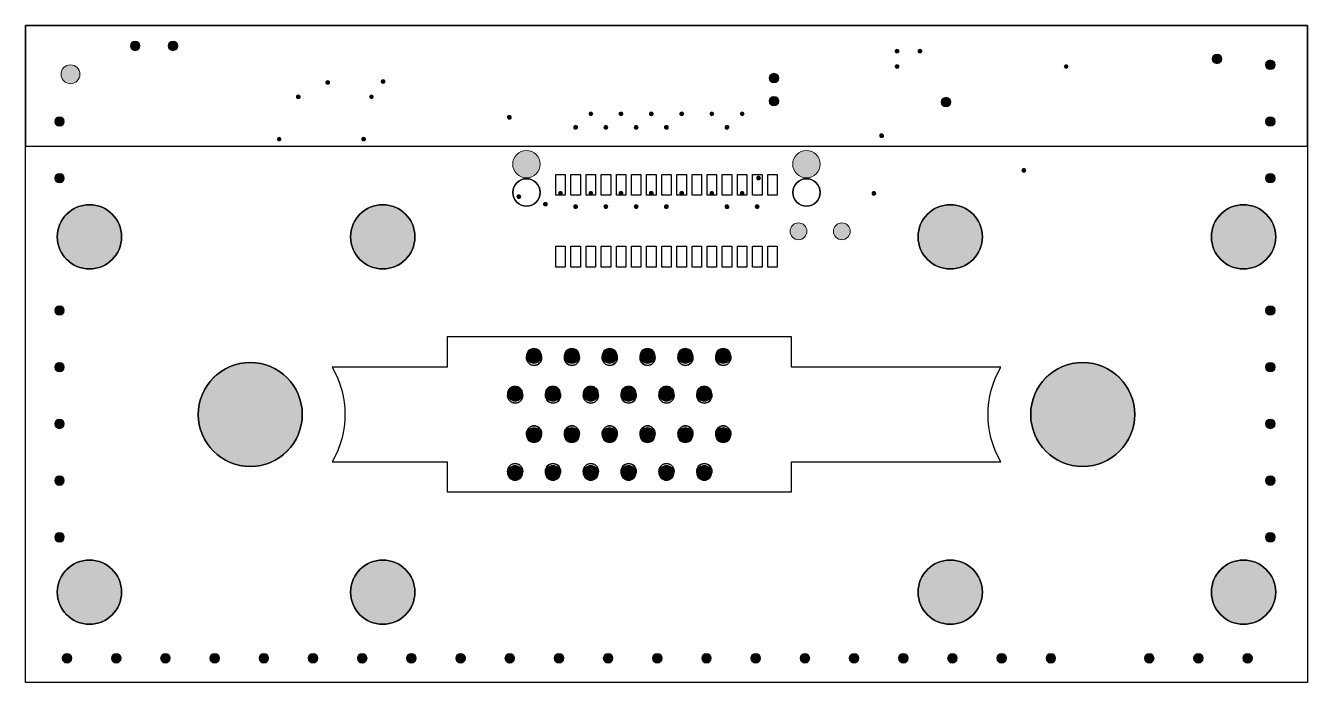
# Model space of a CAD drawing. Header units: inches. Extents: x 26.5 to 94.2, y 13.2 to 47.9.
import ezdxf

# ---------------------------------------------------------------- set-up
doc = ezdxf.new("R2010")
doc.units = ezdxf.units.IN
doc.header["$MEASUREMENT"] = 0
doc.layers.add('drill_plated', color=7, linetype='Continuous', lineweight=15)
doc.layers.add('Mech_Back', color=5, linetype='Continuous', lineweight=30)
doc.layers.add('Mech_Front', color=212, linetype='Continuous')

# ---------------------------------------------------------------- blocks, each defined once
blk = doc.blocks.new('gsModule')
at = {"layer": 'drill_plated', "lineweight": 0}
h = blk.add_hatch(color=256, dxfattribs=at)
edge = h.paths.add_edge_path(flags=0)
edge.add_arc((9.6203, 37.3771), 0.254, 0, 360)
h = blk.add_hatch(color=256, dxfattribs=at)
edge = h.paths.add_edge_path(flags=0)
edge.add_arc((11.6203, 37.3771), 0.254, 0, 360)
h = blk.add_hatch(color=256, dxfattribs=at)
edge = h.paths.add_edge_path(flags=0)
edge.add_arc((49.8879, 37.0955), 0.1, 0, 360)
h = blk.add_hatch(color=256, dxfattribs=at)
edge = h.paths.add_edge_path(flags=0)
edge.add_arc((51.1071, 37.0955), 0.1, 0, 360)
h = blk.add_hatch(color=256, dxfattribs=at)
edge = h.paths.add_edge_path(flags=0)
edge.add_arc((66.8043, 36.6891), 0.254, 0, 360)
h = blk.add_hatch(color=256, dxfattribs=at)
edge = h.paths.add_edge_path(flags=0)
edge.add_arc((69.6203, 36.3771), 0.254, 0, 360)
h = blk.add_hatch(color=256, dxfattribs=at)
edge = h.paths.add_edge_path(flags=0)
edge.add_arc((6.1999, 35.8763), 0.5, 0, 360)
h = blk.add_hatch(color=256, dxfattribs=at)
edge = h.paths.add_edge_path(flags=0)
edge.add_arc((43.3855, 35.6731), 0.254, 0, 360)
h = blk.add_hatch(color=256, dxfattribs=at)
edge = h.paths.add_edge_path(flags=0)
edge.add_arc((49.8879, 36.2827), 0.1, 0, 360)
h = blk.add_hatch(color=256, dxfattribs=at)
edge = h.paths.add_edge_path(flags=0)
edge.add_arc((58.8287, 36.2827), 0.1, 0, 360)
h = blk.add_hatch(color=256, dxfattribs=at)
edge = h.paths.add_edge_path(flags=0)
edge.add_arc((19.794, 35.442), 0.1, 0, 360)
h = blk.add_hatch(color=256, dxfattribs=at)
edge = h.paths.add_edge_path(flags=0)
edge.add_arc((22.7168, 35.4936), 0.1, 0, 360)
h = blk.add_hatch(color=256, dxfattribs=at)
edge = h.paths.add_edge_path(flags=0)
edge.add_arc((18.2471, 34.68), 0.1, 0, 360)
h = blk.add_hatch(color=256, dxfattribs=at)
edge = h.paths.add_edge_path(flags=0)
edge.add_arc((22.1072, 34.6808), 0.1, 0, 360)
h = blk.add_hatch(color=256, dxfattribs=at)
edge = h.paths.add_edge_path(flags=0)
edge.add_arc((43.3855, 34.4539), 0.254, 0, 360)
h = blk.add_hatch(color=256, dxfattribs=at)
edge = h.paths.add_edge_path(flags=0)
edge.add_arc((52.4787, 34.4031), 0.254, 0, 360)
h = blk.add_hatch(color=256, dxfattribs=at)
edge = h.paths.add_edge_path(flags=0)
edge.add_arc((33.704, 33.782), 0.1, 0, 360)
h = blk.add_hatch(color=256, dxfattribs=at)
edge = h.paths.add_edge_path(flags=0)
edge.add_arc((35.304, 33.782), 0.1, 0, 360)
h = blk.add_hatch(color=256, dxfattribs=at)
edge = h.paths.add_edge_path(flags=0)
edge.add_arc((36.904, 33.782), 0.1, 0, 360)
h = blk.add_hatch(color=256, dxfattribs=at)
edge = h.paths.add_edge_path(flags=0)
edge.add_arc((38.504, 33.782), 0.1, 0, 360)
h = blk.add_hatch(color=256, dxfattribs=at)
edge = h.paths.add_edge_path(flags=0)
edge.add_arc((40.104, 33.782), 0.1, 0, 360)
h = blk.add_hatch(color=256, dxfattribs=at)
edge = h.paths.add_edge_path(flags=0)
edge.add_arc((41.704, 33.782), 0.1, 0, 360)
h = blk.add_hatch(color=256, dxfattribs=at)
edge = h.paths.add_edge_path(flags=0)
edge.add_arc((5.6203, 33.3771), 0.254, 0, 360)
h = blk.add_hatch(color=256, dxfattribs=at)
edge = h.paths.add_edge_path(flags=0)
edge.add_arc((29.4, 33.6), 0.1, 0, 360)
h = blk.add_hatch(color=256, dxfattribs=at)
edge = h.paths.add_edge_path(flags=0)
edge.add_arc((69.6203, 33.3771), 0.254, 0, 360)
h = blk.add_hatch(color=256, dxfattribs=at)
edge = h.paths.add_edge_path(flags=0)
edge.add_arc((17.2304, 32.4456), 0.1, 0, 360)
h = blk.add_hatch(color=256, dxfattribs=at)
edge = h.paths.add_edge_path(flags=0)
edge.add_arc((21.7008, 32.4456), 0.1, 0, 360)
h = blk.add_hatch(color=256, dxfattribs=at)
edge = h.paths.add_edge_path(flags=0)
edge.add_arc((32.9, 33.07), 0.1, 0, 360)
h = blk.add_hatch(color=256, dxfattribs=at)
edge = h.paths.add_edge_path(flags=0)
edge.add_arc((34.5, 33.07), 0.1, 0, 360)
h = blk.add_hatch(color=256, dxfattribs=at)
edge = h.paths.add_edge_path(flags=0)
edge.add_arc((36.1, 33.07), 0.1, 0, 360)
h = blk.add_hatch(color=256, dxfattribs=at)
edge = h.paths.add_edge_path(flags=0)
edge.add_arc((37.7, 33.07), 0.1, 0, 360)
h = blk.add_hatch(color=256, dxfattribs=at)
edge = h.paths.add_edge_path(flags=0)
edge.add_arc((40.9, 33.07), 0.1, 0, 360)
h = blk.add_hatch(color=256, dxfattribs=at)
edge = h.paths.add_edge_path(flags=0)
edge.add_arc((49.0751, 32.6251), 0.1, 0, 360)
h = blk.add_hatch(color=256, dxfattribs=at)
edge = h.paths.add_edge_path(flags=0)
edge.add_arc((30.3, 31.12), 0.725, 0, 360)
h = blk.add_hatch(color=256, dxfattribs=at)
edge = h.paths.add_edge_path(flags=0)
edge.add_arc((45.1, 31.12), 0.725, 0, 360)
h = blk.add_hatch(color=256, dxfattribs=at)
edge = h.paths.add_edge_path(flags=0)
edge.add_arc((5.6203, 30.3771), 0.254, 0, 360)
h = blk.add_hatch(color=256, dxfattribs=at)
edge = h.paths.add_edge_path(flags=0)
edge.add_arc((42.5727, 30.3899), 0.1, 0, 360)
h = blk.add_hatch(color=256, dxfattribs=at)
edge = h.paths.add_edge_path(flags=0)
edge.add_arc((56.5935, 30.7963), 0.1, 0, 360)
h = blk.add_hatch(color=256, dxfattribs=at)
edge = h.paths.add_edge_path(flags=0)
edge.add_arc((69.6203, 30.3771), 0.254, 0, 360)
h = blk.add_hatch(color=256, dxfattribs=at)
edge = h.paths.add_edge_path(flags=0)
edge.add_arc((29.9, 29.4), 0.1, 0, 360)
h = blk.add_hatch(color=256, dxfattribs=at)
edge = h.paths.add_edge_path(flags=0)
edge.add_arc((32.104, 29.582), 0.1, 0, 360)
h = blk.add_hatch(color=256, dxfattribs=at)
edge = h.paths.add_edge_path(flags=0)
edge.add_arc((33.704, 29.582), 0.1, 0, 360)
h = blk.add_hatch(color=256, dxfattribs=at)
edge = h.paths.add_edge_path(flags=0)
edge.add_arc((35.304, 29.582), 0.1, 0, 360)
h = blk.add_hatch(color=256, dxfattribs=at)
edge = h.paths.add_edge_path(flags=0)
edge.add_arc((36.904, 29.582), 0.1, 0, 360)
h = blk.add_hatch(color=256, dxfattribs=at)
edge = h.paths.add_edge_path(flags=0)
edge.add_arc((38.504, 29.582), 0.1, 0, 360)
h = blk.add_hatch(color=256, dxfattribs=at)
edge = h.paths.add_edge_path(flags=0)
edge.add_arc((40.104, 29.582), 0.1, 0, 360)
h = blk.add_hatch(color=256, dxfattribs=at)
edge = h.paths.add_edge_path(flags=0)
edge.add_arc((41.704, 29.582), 0.1, 0, 360)
h = blk.add_hatch(color=256, dxfattribs=at)
edge = h.paths.add_edge_path(flags=0)
edge.add_arc((48.6687, 29.5771), 0.1, 0, 360)
h = blk.add_hatch(color=256, dxfattribs=at)
edge = h.paths.add_edge_path(flags=0)
edge.add_arc((7.2, 27.28), 1.7, 0, 360)
h = blk.add_hatch(color=256, dxfattribs=at)
edge = h.paths.add_edge_path(flags=0)
edge.add_arc((22.7, 27.28), 1.7, 0, 360)
h = blk.add_hatch(color=256, dxfattribs=at)
edge = h.paths.add_edge_path(flags=0)
edge.add_arc((31.3, 29), 0.1, 0, 360)
h = blk.add_hatch(color=256, dxfattribs=at)
edge = h.paths.add_edge_path(flags=0)
edge.add_arc((32.9, 28.87), 0.1, 0, 360)
h = blk.add_hatch(color=256, dxfattribs=at)
edge = h.paths.add_edge_path(flags=0)
edge.add_arc((34.5, 28.87), 0.1, 0, 360)
h = blk.add_hatch(color=256, dxfattribs=at)
edge = h.paths.add_edge_path(flags=0)
edge.add_arc((36.1, 28.87), 0.1, 0, 360)
h = blk.add_hatch(color=256, dxfattribs=at)
edge = h.paths.add_edge_path(flags=0)
edge.add_arc((37.7, 28.87), 0.1, 0, 360)
h = blk.add_hatch(color=256, dxfattribs=at)
edge = h.paths.add_edge_path(flags=0)
edge.add_arc((40.9, 28.87), 0.1, 0, 360)
h = blk.add_hatch(color=256, dxfattribs=at)
edge = h.paths.add_edge_path(flags=0)
edge.add_arc((42.5, 28.87), 0.1, 0, 360)
h = blk.add_hatch(color=256, dxfattribs=at)
edge = h.paths.add_edge_path(flags=0)
edge.add_arc((52.7, 27.28), 1.7, 0, 360)
h = blk.add_hatch(color=256, dxfattribs=at)
edge = h.paths.add_edge_path(flags=0)
edge.add_arc((68.2, 27.28), 1.7, 0, 360)
h = blk.add_hatch(color=256, dxfattribs=at)
edge = h.paths.add_edge_path(flags=0)
edge.add_arc((44.686, 27.568), 0.4445, 0, 360)
h = blk.add_hatch(color=256, dxfattribs=at)
edge = h.paths.add_edge_path(flags=0)
edge.add_arc((46.972, 27.568), 0.4445, 0, 360)
h = blk.add_hatch(color=256, dxfattribs=at)
edge = h.paths.add_edge_path(flags=0)
edge.add_arc((5.6203, 23.377), 0.254, 0, 360)
h = blk.add_hatch(color=256, dxfattribs=at)
edge = h.paths.add_edge_path(flags=0)
edge.add_arc((69.6203, 23.377), 0.254, 0, 360)
h = blk.add_hatch(color=256, dxfattribs=at)
edge = h.paths.add_edge_path(flags=0)
edge.add_arc((30.7, 20.98), 0.4, 0, 360)
h = blk.add_hatch(color=256, dxfattribs=at)
edge = h.paths.add_edge_path(flags=0)
edge.add_arc((32.7, 20.98), 0.4, 0, 360)
h = blk.add_hatch(color=256, dxfattribs=at)
edge = h.paths.add_edge_path(flags=0)
edge.add_arc((34.7, 20.98), 0.4, 0, 360)
h = blk.add_hatch(color=256, dxfattribs=at)
edge = h.paths.add_edge_path(flags=0)
edge.add_arc((36.7, 20.98), 0.4, 0, 360)
h = blk.add_hatch(color=256, dxfattribs=at)
edge = h.paths.add_edge_path(flags=0)
edge.add_arc((38.7, 20.98), 0.4, 0, 360)
h = blk.add_hatch(color=256, dxfattribs=at)
edge = h.paths.add_edge_path(flags=0)
edge.add_arc((40.7, 20.98), 0.4, 0, 360)
h = blk.add_hatch(color=256, dxfattribs=at)
edge = h.paths.add_edge_path(flags=0)
edge.add_arc((5.6203, 20.3773), 0.254, 0, 360)
h = blk.add_hatch(color=256, dxfattribs=at)
edge = h.paths.add_edge_path(flags=0)
edge.add_arc((15.7, 17.88), 2.75, 0, 360)
h = blk.add_hatch(color=256, dxfattribs=at)
edge = h.paths.add_edge_path(flags=0)
edge.add_arc((59.7, 17.88), 2.75, 0, 360)
h = blk.add_hatch(color=256, dxfattribs=at)
edge = h.paths.add_edge_path(flags=0)
edge.add_arc((69.6203, 20.3773), 0.254, 0, 360)
h = blk.add_hatch(color=256, dxfattribs=at)
edge = h.paths.add_edge_path(flags=0)
edge.add_arc((29.7, 18.98), 0.4, 0, 360)
h = blk.add_hatch(color=256, dxfattribs=at)
edge = h.paths.add_edge_path(flags=0)
edge.add_arc((31.7, 18.98), 0.4, 0, 360)
h = blk.add_hatch(color=256, dxfattribs=at)
edge = h.paths.add_edge_path(flags=0)
edge.add_arc((33.7, 18.98), 0.4, 0, 360)
h = blk.add_hatch(color=256, dxfattribs=at)
edge = h.paths.add_edge_path(flags=0)
edge.add_arc((35.7, 18.98), 0.4, 0, 360)
h = blk.add_hatch(color=256, dxfattribs=at)
edge = h.paths.add_edge_path(flags=0)
edge.add_arc((37.7, 18.98), 0.4, 0, 360)
h = blk.add_hatch(color=256, dxfattribs=at)
edge = h.paths.add_edge_path(flags=0)
edge.add_arc((39.7, 18.98), 0.4, 0, 360)
h = blk.add_hatch(color=256, dxfattribs=at)
edge = h.paths.add_edge_path(flags=0)
edge.add_arc((5.6203, 17.3771), 0.254, 0, 360)
h = blk.add_hatch(color=256, dxfattribs=at)
edge = h.paths.add_edge_path(flags=0)
edge.add_arc((69.6203, 17.3771), 0.254, 0, 360)
h = blk.add_hatch(color=256, dxfattribs=at)
edge = h.paths.add_edge_path(flags=0)
edge.add_arc((30.7, 16.78), 0.4, 0, 360)
h = blk.add_hatch(color=256, dxfattribs=at)
edge = h.paths.add_edge_path(flags=0)
edge.add_arc((32.7, 16.78), 0.4, 0, 360)
h = blk.add_hatch(color=256, dxfattribs=at)
edge = h.paths.add_edge_path(flags=0)
edge.add_arc((34.7, 16.78), 0.4, 0, 360)
h = blk.add_hatch(color=256, dxfattribs=at)
edge = h.paths.add_edge_path(flags=0)
edge.add_arc((36.7, 16.78), 0.4, 0, 360)
h = blk.add_hatch(color=256, dxfattribs=at)
edge = h.paths.add_edge_path(flags=0)
edge.add_arc((38.7, 16.78), 0.4, 0, 360)
h = blk.add_hatch(color=256, dxfattribs=at)
edge = h.paths.add_edge_path(flags=0)
edge.add_arc((40.7, 16.78), 0.4, 0, 360)
h = blk.add_hatch(color=256, dxfattribs=at)
edge = h.paths.add_edge_path(flags=0)
edge.add_arc((29.7, 14.78), 0.4, 0, 360)
h = blk.add_hatch(color=256, dxfattribs=at)
edge = h.paths.add_edge_path(flags=0)
edge.add_arc((31.7, 14.78), 0.4, 0, 360)
h = blk.add_hatch(color=256, dxfattribs=at)
edge = h.paths.add_edge_path(flags=0)
edge.add_arc((33.7, 14.78), 0.4, 0, 360)
h = blk.add_hatch(color=256, dxfattribs=at)
edge = h.paths.add_edge_path(flags=0)
edge.add_arc((35.7, 14.78), 0.4, 0, 360)
h = blk.add_hatch(color=256, dxfattribs=at)
edge = h.paths.add_edge_path(flags=0)
edge.add_arc((37.7, 14.78), 0.4, 0, 360)
h = blk.add_hatch(color=256, dxfattribs=at)
edge = h.paths.add_edge_path(flags=0)
edge.add_arc((39.7, 14.78), 0.4, 0, 360)
h = blk.add_hatch(color=256, dxfattribs=at)
edge = h.paths.add_edge_path(flags=0)
edge.add_arc((5.6203, 14.3771), 0.254, 0, 360)
h = blk.add_hatch(color=256, dxfattribs=at)
edge = h.paths.add_edge_path(flags=0)
edge.add_arc((69.6203, 14.3771), 0.254, 0, 360)
h = blk.add_hatch(color=256, dxfattribs=at)
edge = h.paths.add_edge_path(flags=0)
edge.add_arc((5.6203, 11.3771), 0.254, 0, 360)
h = blk.add_hatch(color=256, dxfattribs=at)
edge = h.paths.add_edge_path(flags=0)
edge.add_arc((69.6203, 11.3771), 0.254, 0, 360)
h = blk.add_hatch(color=256, dxfattribs=at)
edge = h.paths.add_edge_path(flags=0)
edge.add_arc((7.2, 8.48), 1.7, 0, 360)
h = blk.add_hatch(color=256, dxfattribs=at)
edge = h.paths.add_edge_path(flags=0)
edge.add_arc((22.7, 8.48), 1.7, 0, 360)
h = blk.add_hatch(color=256, dxfattribs=at)
edge = h.paths.add_edge_path(flags=0)
edge.add_arc((52.7, 8.48), 1.7, 0, 360)
h = blk.add_hatch(color=256, dxfattribs=at)
edge = h.paths.add_edge_path(flags=0)
edge.add_arc((68.2, 8.48), 1.7, 0, 360)
h = blk.add_hatch(color=256, dxfattribs=at)
edge = h.paths.add_edge_path(flags=0)
edge.add_arc((6.0203, 4.9772), 0.254, 0, 360)
h = blk.add_hatch(color=256, dxfattribs=at)
edge = h.paths.add_edge_path(flags=0)
edge.add_arc((8.6203, 4.9772), 0.254, 0, 360)
h = blk.add_hatch(color=256, dxfattribs=at)
edge = h.paths.add_edge_path(flags=0)
edge.add_arc((11.2203, 4.9772), 0.254, 0, 360)
h = blk.add_hatch(color=256, dxfattribs=at)
edge = h.paths.add_edge_path(flags=0)
edge.add_arc((13.8203, 4.9772), 0.254, 0, 360)
h = blk.add_hatch(color=256, dxfattribs=at)
edge = h.paths.add_edge_path(flags=0)
edge.add_arc((16.4203, 4.9772), 0.254, 0, 360)
h = blk.add_hatch(color=256, dxfattribs=at)
edge = h.paths.add_edge_path(flags=0)
edge.add_arc((19.0203, 4.9772), 0.254, 0, 360)
h = blk.add_hatch(color=256, dxfattribs=at)
edge = h.paths.add_edge_path(flags=0)
edge.add_arc((21.6203, 4.9772), 0.254, 0, 360)
h = blk.add_hatch(color=256, dxfattribs=at)
edge = h.paths.add_edge_path(flags=0)
edge.add_arc((24.2203, 4.9772), 0.254, 0, 360)
h = blk.add_hatch(color=256, dxfattribs=at)
edge = h.paths.add_edge_path(flags=0)
edge.add_arc((26.8203, 4.9772), 0.254, 0, 360)
h = blk.add_hatch(color=256, dxfattribs=at)
edge = h.paths.add_edge_path(flags=0)
edge.add_arc((29.4203, 4.9772), 0.254, 0, 360)
h = blk.add_hatch(color=256, dxfattribs=at)
edge = h.paths.add_edge_path(flags=0)
edge.add_arc((32.0203, 4.9772), 0.254, 0, 360)
h = blk.add_hatch(color=256, dxfattribs=at)
edge = h.paths.add_edge_path(flags=0)
edge.add_arc((34.6202, 4.9772), 0.254, 0, 360)
h = blk.add_hatch(color=256, dxfattribs=at)
edge = h.paths.add_edge_path(flags=0)
edge.add_arc((37.2203, 4.9772), 0.254, 0, 360)
h = blk.add_hatch(color=256, dxfattribs=at)
edge = h.paths.add_edge_path(flags=0)
edge.add_arc((39.8203, 4.9772), 0.254, 0, 360)
h = blk.add_hatch(color=256, dxfattribs=at)
edge = h.paths.add_edge_path(flags=0)
edge.add_arc((42.4203, 4.9772), 0.254, 0, 360)
h = blk.add_hatch(color=256, dxfattribs=at)
edge = h.paths.add_edge_path(flags=0)
edge.add_arc((45.0203, 4.9772), 0.254, 0, 360)
h = blk.add_hatch(color=256, dxfattribs=at)
edge = h.paths.add_edge_path(flags=0)
edge.add_arc((47.6203, 4.9772), 0.254, 0, 360)
h = blk.add_hatch(color=256, dxfattribs=at)
edge = h.paths.add_edge_path(flags=0)
edge.add_arc((50.2203, 4.9772), 0.254, 0, 360)
h = blk.add_hatch(color=256, dxfattribs=at)
edge = h.paths.add_edge_path(flags=0)
edge.add_arc((52.8203, 4.9772), 0.254, 0, 360)
h = blk.add_hatch(color=256, dxfattribs=at)
edge = h.paths.add_edge_path(flags=0)
edge.add_arc((55.4203, 4.9772), 0.254, 0, 360)
h = blk.add_hatch(color=256, dxfattribs=at)
edge = h.paths.add_edge_path(flags=0)
edge.add_arc((58.0203, 4.9772), 0.254, 0, 360)
h = blk.add_hatch(color=256, dxfattribs=at)
edge = h.paths.add_edge_path(flags=0)
edge.add_arc((63.2203, 4.9772), 0.254, 0, 360)
h = blk.add_hatch(color=256, dxfattribs=at)
edge = h.paths.add_edge_path(flags=0)
edge.add_arc((65.8203, 4.9772), 0.254, 0, 360)
h = blk.add_hatch(color=256, dxfattribs=at)
edge = h.paths.add_edge_path(flags=0)
edge.add_arc((68.4203, 4.9772), 0.254, 0, 360)
for centre, radius in [((9.6203, 37.3771), 0.254), ((11.6203, 37.3771), 0.254), ((49.8879, 37.0955), 0.1), ((51.1071, 37.0955), 0.1), ((66.8043, 36.6891), 0.254), ((69.6203, 36.3771), 0.254), ((6.1999, 35.8763), 0.5), ((43.3855, 35.6731), 0.254), ((49.8879, 36.2827), 0.1), ((58.8287, 36.2827), 0.1), ((19.794, 35.442), 0.1), ((22.7168, 35.4936), 0.1), ((18.2471, 34.68), 0.1), ((22.1072, 34.6808), 0.1), ((43.3855, 34.4539), 0.254), ((52.4787, 34.4031), 0.254), ((33.704, 33.782), 0.1), ((35.304, 33.782), 0.1), ((36.904, 33.782), 0.1), ((38.504, 33.782), 0.1), ((40.104, 33.782), 0.1), ((41.704, 33.782), 0.1), ((5.6203, 33.3771), 0.254), ((29.4, 33.6), 0.1), ((69.6203, 33.3771), 0.254), ((17.2304, 32.4456), 0.1), ((21.7008, 32.4456), 0.1), ((32.9, 33.07), 0.1), ((34.5, 33.07), 0.1), ((36.1, 33.07), 0.1), ((37.7, 33.07), 0.1), ((40.9, 33.07), 0.1), ((49.0751, 32.6251), 0.1), ((30.3, 31.12), 0.725), ((45.1, 31.12), 0.725), ((5.6203, 30.3771), 0.254), ((42.5727, 30.3899), 0.1), ((56.5935, 30.7963), 0.1), ((69.6203, 30.3771), 0.254), ((29.9, 29.4), 0.1), ((32.104, 29.582), 0.1), ((33.704, 29.582), 0.1), ((35.304, 29.582), 0.1), ((36.904, 29.582), 0.1), ((38.504, 29.582), 0.1), ((40.104, 29.582), 0.1), ((41.704, 29.582), 0.1), ((48.6687, 29.5771), 0.1), ((7.2, 27.28), 1.7), ((22.7, 27.28), 1.7), ((31.3, 29), 0.1), ((32.9, 28.87), 0.1), ((34.5, 28.87), 0.1), ((36.1, 28.87), 0.1), ((37.7, 28.87), 0.1), ((40.9, 28.87), 0.1), ((42.5, 28.87), 0.1), ((52.7, 27.28), 1.7), ((68.2, 27.28), 1.7), ((44.686, 27.568), 0.4445), ((46.972, 27.568), 0.4445), ((5.6203, 23.377), 0.254), ((69.6203, 23.377), 0.254), ((30.7, 20.98), 0.4), ((32.7, 20.98), 0.4), ((34.7, 20.98), 0.4), ((36.7, 20.98), 0.4), ((38.7, 20.98), 0.4), ((40.7, 20.98), 0.4), ((5.6203, 20.3773), 0.254), ((15.7, 17.88), 2.75), ((59.7, 17.88), 2.75), ((69.6203, 20.3773), 0.254), ((29.7, 18.98), 0.4), ((31.7, 18.98), 0.4), ((33.7, 18.98), 0.4), ((35.7, 18.98), 0.4), ((37.7, 18.98), 0.4), ((39.7, 18.98), 0.4), ((5.6203, 17.3771), 0.254), ((69.6203, 17.3771), 0.254), ((30.7, 16.78), 0.4), ((32.7, 16.78), 0.4), ((34.7, 16.78), 0.4), ((36.7, 16.78), 0.4), ((38.7, 16.78), 0.4), ((40.7, 16.78), 0.4), ((29.7, 14.78), 0.4), ((31.7, 14.78), 0.4), ((33.7, 14.78), 0.4), ((35.7, 14.78), 0.4), ((37.7, 14.78), 0.4), ((39.7, 14.78), 0.4), ((5.6203, 14.3771), 0.254), ((69.6203, 14.3771), 0.254), ((5.6203, 11.3771), 0.254), ((69.6203, 11.3771), 0.254), ((7.2, 8.48), 1.7), ((22.7, 8.48), 1.7), ((52.7, 8.48), 1.7), ((68.2, 8.48), 1.7), ((6.0203, 4.9772), 0.254), ((8.6203, 4.9772), 0.254), ((11.2203, 4.9772), 0.254), ((13.8203, 4.9772), 0.254), ((16.4203, 4.9772), 0.254), ((19.0203, 4.9772), 0.254), ((21.6203, 4.9772), 0.254), ((24.2203, 4.9772), 0.254), ((26.8203, 4.9772), 0.254), ((29.4203, 4.9772), 0.254), ((32.0203, 4.9772), 0.254), ((34.6202, 4.9772), 0.254), ((37.2203, 4.9772), 0.254), ((39.8203, 4.9772), 0.254), ((42.4203, 4.9772), 0.254), ((45.0203, 4.9772), 0.254), ((47.6203, 4.9772), 0.254), ((50.2203, 4.9772), 0.254), ((52.8203, 4.9772), 0.254), ((55.4203, 4.9772), 0.254), ((58.0203, 4.9772), 0.254), ((63.2203, 4.9772), 0.254), ((65.8203, 4.9772), 0.254), ((68.4203, 4.9772), 0.254)]:
    blk.add_circle(centre, radius, dxfattribs=at)
blk = doc.blocks.new('Cartridge PCB_Sheet_2_VIEW2')
at = {"layer": 'Mech_Front'}
for p, q in [((-33.875, -11), (-33.875, 17.375)), ((-33.875, 17.375), (33.875, 17.375)), ((33.875, 17.375), (33.875, -11)), ((11.6, 7.3), (-6.6, 7.3)), ((-6.6, 7.3), (-6.6, 5.7)), ((11.6, 5.7), (11.6, 7.3)), ((-6.6, 5.7), (-17.67, 5.7)), ((17.67, 5.7), (11.6, 5.7)), ((-17.67, 0.7), (-6.6, 0.7)), ((-6.6, 0.7), (-6.6, -0.9)), ((11.6, -0.9), (11.6, 0.7)), ((11.6, 0.7), (17.67, 0.7)), ((-6.6, -0.9), (11.6, -0.9)), ((-33.875, -11), (-33.875, -17.375)), ((33.875, -11), (-33.875, -11)), ((33.875, -17.375), (33.875, -11)), ((-33.875, -17.375), (33.875, -17.375))]:
    blk.add_line(p, q, dxfattribs=at)
for centre, radius in [((-30.5, 12.6), 1.7), ((-15, 12.6), 1.7), ((15, 12.6), 1.7), ((30.5, 12.6), 1.7), ((-2, 6.2), 0.4), ((0, 6.2), 0.4), ((2, 6.2), 0.4), ((4, 6.2), 0.4), ((6, 6.2), 0.4), ((8, 6.2), 0.4), ((-22, 3.2), 2.75), ((22, 3.2), 2.75), ((-3, 4.2), 0.4), ((-1, 4.2), 0.4), ((1, 4.2), 0.4), ((3, 4.2), 0.4), ((5, 4.2), 0.4), ((7, 4.2), 0.4), ((-2, 2.2), 0.4), ((0, 2.2), 0.4), ((2, 2.2), 0.4), ((4, 2.2), 0.4), ((6, 2.2), 0.4), ((8, 2.2), 0.4), ((-3, 0.2), 0.4), ((-1, 0.2), 0.4), ((1, 0.2), 0.4), ((3, 0.2), 0.4), ((5, 0.2), 0.4), ((7, 0.2), 0.4), ((-30.5, -6.2), 1.7), ((-15, -6.2), 1.7), ((15, -6.2), 1.7), ((30.5, -6.2), 1.7), ((-7.4, -8.55), 0.725), ((7.4, -8.55), 0.725)]:
    blk.add_circle(centre, radius, dxfattribs=at)
at = {"layer": 'Mech_Front', "extrusion": (0, 0, -1)}
for centre, start, end in [((22, 3.2), 150, 210), ((-22, 3.2), 330, 30)]:
    blk.add_arc(centre, 5, start, end, dxfattribs=at)
blk = doc.blocks.new('Cartridge PCB_Sheet_1_VIEW1')
at = {"layer": 'Mech_Back'}
for p, q in [((33.875, 17.375), (-33.875, 17.375)), ((-33.875, 17.375), (-33.875, -17.375)), ((33.875, -17.375), (33.875, 17.375)), ((-5.85, -4.6), (-5.85, -5.7)), ((-5.35, -4.6), (-5.85, -4.6)), ((-5.35, -5.7), (-5.35, -4.6)), ((-4.55, -4.6), (-5.05, -4.6)), ((-5.05, -4.6), (-5.05, -5.7)), ((-4.55, -5.7), (-4.55, -4.6)), ((-3.75, -4.6), (-4.25, -4.6)), ((-4.25, -4.6), (-4.25, -5.7)), ((-3.75, -5.7), (-3.75, -4.6)), ((-2.95, -4.6), (-3.45, -4.6)), ((-3.45, -4.6), (-3.45, -5.7)), ((-2.95, -5.7), (-2.95, -4.6)), ((-2.65, -4.6), (-2.65, -5.7)), ((-2.15, -4.6), (-2.65, -4.6)), ((-2.15, -5.7), (-2.15, -4.6)), ((-1.35, -4.6), (-1.85, -4.6)), ((-1.85, -4.6), (-1.85, -5.7)), ((-1.35, -5.7), (-1.35, -4.6)), ((-0.55, -4.6), (-1.05, -4.6)), ((-1.05, -4.6), (-1.05, -5.7)), ((-0.55, -5.7), (-0.55, -4.6)), ((0.25, -4.6), (-0.25, -4.6)), ((-0.25, -4.6), (-0.25, -5.7)), ((0.25, -5.7), (0.25, -4.6)), ((1.05, -4.6), (0.55, -4.6)), ((0.55, -4.6), (0.55, -5.7)), ((1.05, -5.7), (1.05, -4.6)), ((1.85, -4.6), (1.35, -4.6)), ((1.35, -4.6), (1.35, -5.7)), ((1.85, -5.7), (1.85, -4.6)), ((2.65, -4.6), (2.15, -4.6)), ((2.15, -4.6), (2.15, -5.7)), ((2.65, -5.7), (2.65, -4.6)), ((3.45, -4.6), (2.95, -4.6)), ((2.95, -4.6), (2.95, -5.7)), ((3.45, -5.7), (3.45, -4.6)), ((4.25, -4.6), (3.75, -4.6)), ((3.75, -4.6), (3.75, -5.7)), ((4.25, -5.7), (4.25, -4.6)), ((5.05, -4.6), (4.55, -4.6)), ((4.55, -4.6), (4.55, -5.7)), ((5.05, -5.7), (5.05, -4.6)), ((5.85, -4.6), (5.35, -4.6)), ((5.35, -4.6), (5.35, -5.7)), ((5.85, -5.7), (5.85, -4.6)), ((-5.85, -5.7), (-5.35, -5.7)), ((-5.05, -5.7), (-4.55, -5.7)), ((-4.25, -5.7), (-3.75, -5.7)), ((-3.45, -5.7), (-2.95, -5.7)), ((-2.65, -5.7), (-2.15, -5.7)), ((-1.85, -5.7), (-1.35, -5.7)), ((-1.05, -5.7), (-0.55, -5.7)), ((-0.25, -5.7), (0.25, -5.7)), ((0.55, -5.7), (1.05, -5.7)), ((1.35, -5.7), (1.85, -5.7)), ((2.15, -5.7), (2.65, -5.7)), ((2.95, -5.7), (3.45, -5.7)), ((3.75, -5.7), (4.25, -5.7)), ((4.55, -5.7), (5.05, -5.7)), ((5.35, -5.7), (5.85, -5.7)), ((-5.35, -8.4), (-5.85, -8.4)), ((-5.85, -8.4), (-5.85, -9.5)), ((-5.35, -9.5), (-5.35, -8.4)), ((-4.55, -8.4), (-5.05, -8.4)), ((-5.05, -8.4), (-5.05, -9.5)), ((-4.55, -9.5), (-4.55, -8.4)), ((-3.75, -8.4), (-4.25, -8.4)), ((-4.25, -8.4), (-4.25, -9.5)), ((-3.75, -9.5), (-3.75, -8.4)), ((-2.95, -8.4), (-3.45, -8.4)), ((-3.45, -8.4), (-3.45, -9.5)), ((-2.95, -9.5), (-2.95, -8.4)), ((-2.15, -8.4), (-2.65, -8.4)), ((-2.65, -8.4), (-2.65, -9.5)), ((-2.15, -9.5), (-2.15, -8.4)), ((-1.35, -8.4), (-1.85, -8.4)), ((-1.85, -8.4), (-1.85, -9.5)), ((-1.35, -9.5), (-1.35, -8.4)), ((-1.05, -8.4), (-1.05, -9.5)), ((-0.55, -8.4), (-1.05, -8.4)), ((-0.55, -9.5), (-0.55, -8.4)), ((0.25, -8.4), (-0.25, -8.4)), ((-0.25, -8.4), (-0.25, -9.5)), ((0.25, -9.5), (0.25, -8.4)), ((1.05, -8.4), (0.55, -8.4)), ((0.55, -8.4), (0.55, -9.5)), ((1.05, -9.5), (1.05, -8.4)), ((1.35, -8.4), (1.35, -9.5)), ((1.85, -8.4), (1.35, -8.4)), ((1.85, -9.5), (1.85, -8.4)), ((2.65, -8.4), (2.15, -8.4)), ((2.15, -8.4), (2.15, -9.5)), ((2.65, -9.5), (2.65, -8.4)), ((3.45, -8.4), (2.95, -8.4)), ((2.95, -8.4), (2.95, -9.5)), ((3.45, -9.5), (3.45, -8.4)), ((3.75, -8.4), (3.75, -9.5)), ((4.25, -8.4), (3.75, -8.4)), ((4.25, -9.5), (4.25, -8.4)), ((4.55, -8.4), (4.55, -9.5)), ((5.05, -8.4), (4.55, -8.4)), ((5.05, -9.5), (5.05, -8.4)), ((5.85, -8.4), (5.35, -8.4)), ((5.35, -8.4), (5.35, -9.5)), ((5.85, -9.5), (5.85, -8.4)), ((-5.85, -9.5), (-5.35, -9.5)), ((-5.05, -9.5), (-4.55, -9.5)), ((-4.25, -9.5), (-3.75, -9.5)), ((-3.45, -9.5), (-2.95, -9.5)), ((-2.65, -9.5), (-2.15, -9.5)), ((-1.85, -9.5), (-1.35, -9.5)), ((-1.05, -9.5), (-0.55, -9.5)), ((-0.25, -9.5), (0.25, -9.5)), ((0.55, -9.5), (1.05, -9.5)), ((1.35, -9.5), (1.85, -9.5)), ((2.15, -9.5), (2.65, -9.5)), ((2.95, -9.5), (3.45, -9.5)), ((3.75, -9.5), (4.25, -9.5)), ((4.55, -9.5), (5.05, -9.5)), ((5.35, -9.5), (5.85, -9.5)), ((-33.875, -17.375), (33.875, -17.375))]:
    blk.add_line(p, q, dxfattribs=at)
for centre, radius in [((-30.5, 12.6), 1.7), ((-15, 12.6), 1.7), ((15, 12.6), 1.7), ((30.5, 12.6), 1.7), ((-8, 6.2), 0.4), ((-6, 6.2), 0.4), ((-4, 6.2), 0.4), ((-2, 6.2), 0.4), ((0, 6.2), 0.4), ((2, 6.2), 0.4), ((-22, 3.2), 2.75), ((22, 3.2), 2.75), ((-7, 4.2), 0.4), ((-5, 4.2), 0.4), ((-3, 4.2), 0.4), ((-1, 4.2), 0.4), ((1, 4.2), 0.4), ((3, 4.2), 0.4), ((-8, 2.2), 0.4), ((-6, 2.2), 0.4), ((-4, 2.2), 0.4), ((-2, 2.2), 0.4), ((0, 2.2), 0.4), ((2, 2.2), 0.4), ((-7, 0.2), 0.4), ((-5, 0.2), 0.4), ((-3, 0.2), 0.4), ((-1, 0.2), 0.4), ((1, 0.2), 0.4), ((3, 0.2), 0.4), ((-30.5, -6.2), 1.7), ((-15, -6.2), 1.7), ((15, -6.2), 1.7), ((30.5, -6.2), 1.7), ((-7.4, -8.55), 0.725), ((7.4, -8.55), 0.725)]:
    blk.add_circle(centre, radius, dxfattribs=at)

msp = doc.modelspace()

# ---------------------------------------------------------------- block references
at = {"rotation": 180}
msp.add_blockref('Cartridge PCB_Sheet_2_VIEW2', (60.329, 30.574), dxfattribs=at)
at = {"xscale": -1, "rotation": 180}
msp.add_blockref('Cartridge PCB_Sheet_1_VIEW1', (60.329, 30.574), dxfattribs=at)
msp.add_blockref('gsModule', (22.624, 9.499))

doc.saveas('drawing.dxf')
